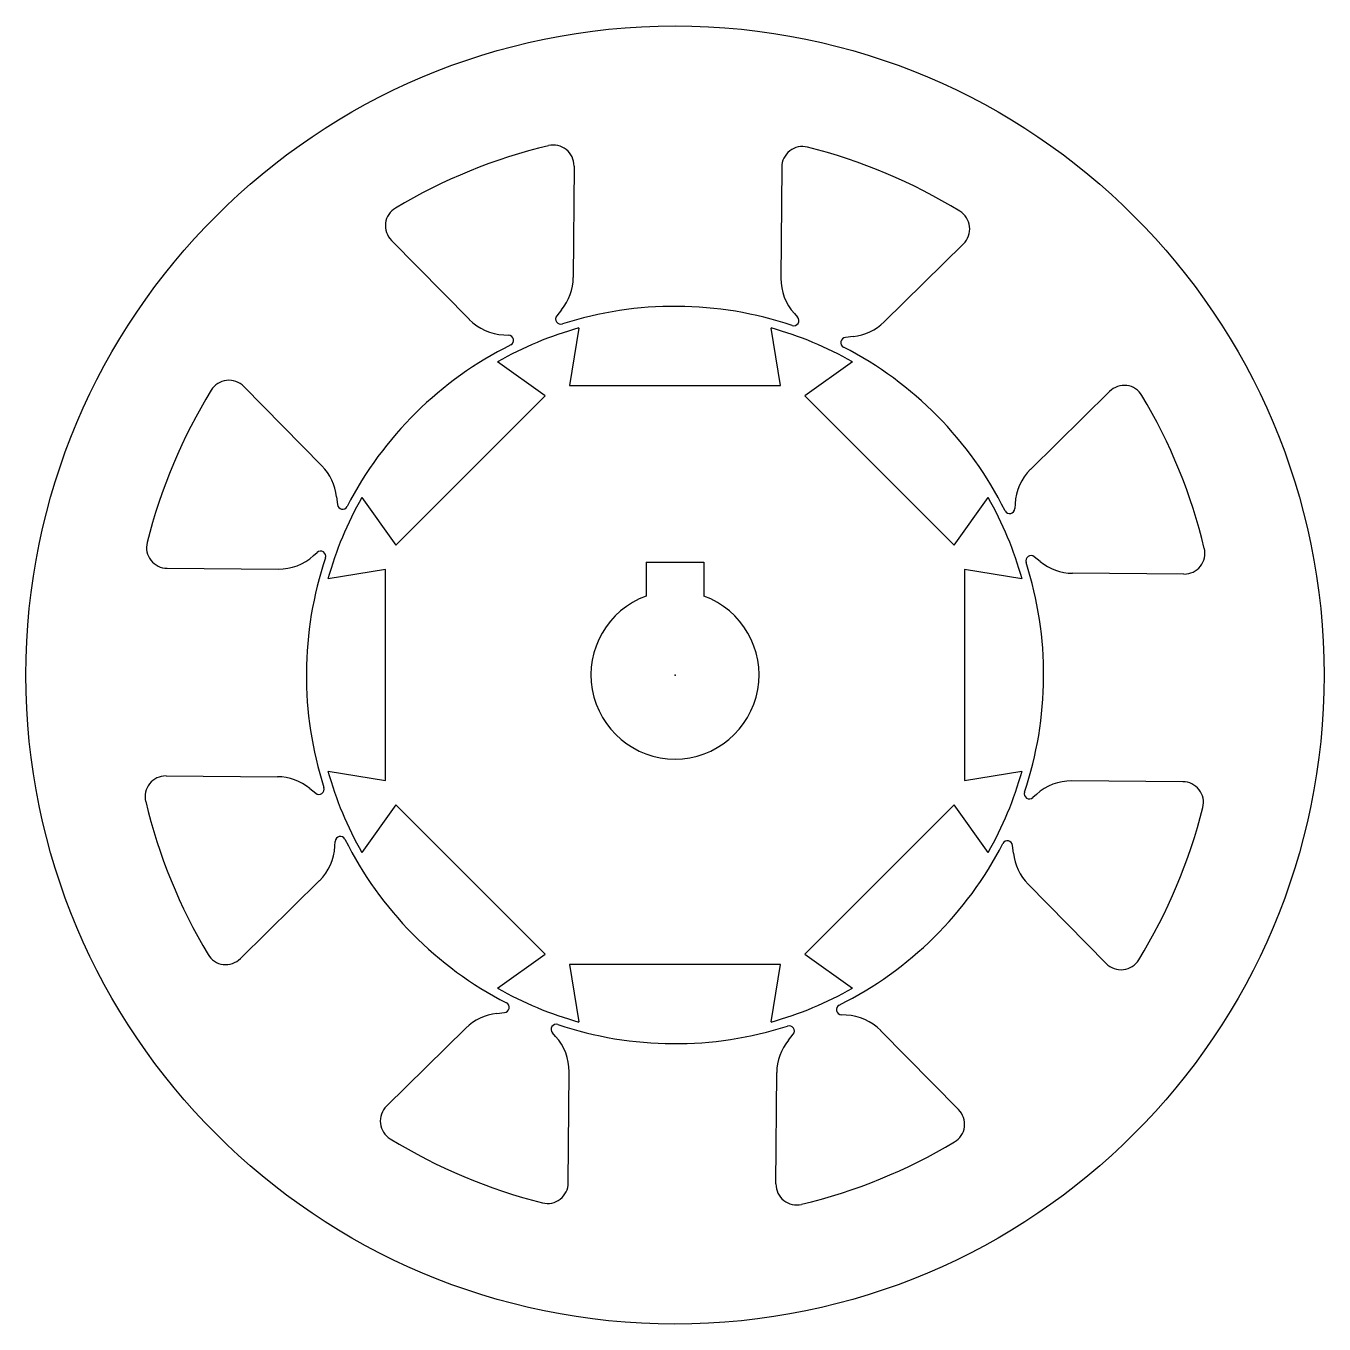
# Model space of a CAD drawing. Header units: millimetres. Extents: x -135 to 135, y -135 to 135.
import ezdxf

# ---------------------------------------------------------------- set-up
doc = ezdxf.new("R2010")
doc.units = ezdxf.units.MM
doc.header["$PDSIZE"] = -1

msp = doc.modelspace()

# ---------------------------------------------------------------- linework, layer by layer
at = {"color": 7, "linetype": 'Continuous'}
for p, q in [((-21.03, 106.02), (-21.19, 82.82)), ((22.24, 105.78), (22.07, 82.66)), ((-59.08, 90.52), (-42.84, 74.05)), ((60.1, 89.83), (43.57, 73.55)), ((-23.61, 76.08), (-24.62, 74.83)), ((24.87, 75.32), (25.55, 74.56)), ((-35.67, 70.84), (-34.66, 70.79)), ((-20, 72.28), (-22, 60.28)), ((22, 60.28), (20, 72.28)), ((37.1, 70.49), (35.5, 70.33)), ((-27.07, 58.18), (-36.97, 65.25)), ((36.97, 65.25), (27.07, 58.18)), ((-89.83, 60.1), (-73.55, 43.57)), ((-22, 60.28), (22, 60.28)), ((-58.18, 27.07), (-27.07, 58.18)), ((27.07, 58.18), (58.18, 27.07)), ((90.52, 59.08), (74.05, 42.84)), ((-70.49, 37.1), (-70.33, 35.5)), ((-65.25, 36.97), (-58.18, 27.07)), ((58.18, 27.07), (65.25, 36.97)), ((70.84, 35.67), (70.79, 34.66)), ((-75.32, 24.87), (-74.56, 25.55)), ((76.08, 23.61), (74.83, 24.62)), ((-105.78, 22.24), (-82.66, 22.07)), ((-60.28, 22), (-72.28, 20)), ((-60.28, -22), (-60.28, 22)), ((-6, 23.5), (6, 23.5)), ((-6, 23.5), (-6, 16.44)), ((6, 23.5), (6, 16.44)), ((60.28, 22), (60.28, -22)), ((72.28, 20), (60.28, 22)), ((106.02, 21.03), (82.82, 21.19)), ((-106.02, -21.03), (-82.82, -21.19)), ((-72.28, -20), (-60.28, -22)), ((60.28, -22), (72.28, -20)), ((-76.08, -23.61), (-74.83, -24.62)), ((105.78, -22.24), (82.66, -22.07)), ((75.32, -24.87), (74.56, -25.55)), ((-58.18, -27.07), (-65.25, -36.97)), ((-27.07, -58.18), (-58.18, -27.07)), ((58.18, -27.07), (27.07, -58.18)), ((65.25, -36.97), (58.18, -27.07)), ((-70.84, -35.67), (-70.79, -34.66)), ((70.49, -37.1), (70.33, -35.5)), ((-90.52, -59.08), (-74.05, -42.84)), ((89.83, -60.1), (73.55, -43.57)), ((-36.97, -65.25), (-27.07, -58.18)), ((27.07, -58.18), (36.97, -65.25)), ((-22, -60.28), (-20, -72.28)), ((22, -60.28), (-22, -60.28)), ((20, -72.28), (22, -60.28)), ((-37.1, -70.49), (-35.5, -70.33)), ((35.67, -70.84), (34.66, -70.79)), ((-60.1, -89.83), (-43.57, -73.55)), ((-24.87, -75.32), (-25.55, -74.56)), ((23.61, -76.08), (24.62, -74.83)), ((59.08, -90.52), (42.84, -74.05)), ((-22.24, -105.78), (-22.07, -82.66)), ((21.03, -106.02), (21.19, -82.82))]:
    msp.add_line(p, q, dxfattribs=at)
msp.add_circle((0, 0), 135.2, dxfattribs=at)
for centre, radius, start, end in [((0, 0), 113.36, 103.4446, 120.9006), ((-25.35, 106.05), 4.33, 359.5817, 103.4446), ((26.56, 105.75), 4.33, 75.9006, 179.5817), ((0, 0), 113.36, 58.4446, 75.9006), ((-56, 93.56), 4.33, 120.9006, 224.5817), ((57.06, 92.91), 4.33, 314.5817, 58.4446), ((-32.01, 82.9), 10.82, 320.9255, 359.5817), ((32.88, 82.58), 10.82, 179.5817, 222.1769), ((0, 0), 76.79, 71.4701, 107.7839), ((-35.14, 81.64), 10.82, 224.5817, 267.1769), ((-23.78, 74.15), 1.08, 140.9255, 287.7839), ((24.75, 73.84), 1.08, 251.4701, 42.1769), ((35.98, 81.25), 10.82, 275.9255, 314.5817), ((0, 0), 75, 105.466, 119.534), ((-34.71, 69.71), 1.08, 296.4701, 87.1769), ((0, 0), 75, 60.466, 74.534), ((35.61, 69.25), 1.08, 95.9255, 242.7839), ((0, 0), 76.79, 116.4701, 152.7839), ((0, 0), 76.79, 26.4701, 62.7839), ((-92.91, 57.06), 4.33, 44.5817, 148.4446), ((93.56, 56), 4.33, 30.9006, 134.5817), ((0, 0), 113.36, 148.4446, 165.9006), ((0, 0), 113.36, 13.4446, 30.9006), ((-81.25, 35.98), 10.82, 5.9255, 44.5817), ((81.64, 35.14), 10.82, 134.5817, 177.1769), ((0, 0), 75, 150.466, 164.534), ((-69.25, 35.61), 1.08, 185.9255, 332.7839), ((0, 0), 75, 15.466, 29.534), ((69.71, 34.71), 1.08, 206.4701, 357.1769), ((-105.75, 26.56), 4.33, 165.9006, 269.5817), ((-82.58, 32.88), 10.82, 269.5817, 312.1769), ((0, 0), 76.79, 161.4701, 197.7839), ((-73.84, 24.75), 1.08, 341.4701, 132.1769), ((74.15, 23.78), 1.08, 50.9255, 197.7839), ((106.05, 25.35), 4.33, 269.5817, 13.4446), ((0, 0), 76.79, 341.4701, 17.7839), ((82.9, 32.01), 10.82, 230.9255, 269.5817), ((0, 0), 17.5, 110.051, 69.949), ((-106.05, -25.35), 4.33, 89.5817, 193.4446), ((-82.9, -32.01), 10.82, 50.9255, 89.5817), ((0, 0), 75, 195.466, 209.534), ((0, 0), 75, 330.466, 344.534), ((-74.15, -23.78), 1.08, 230.9255, 17.7839), ((82.58, -32.88), 10.82, 89.5817, 132.1769), ((105.75, -26.56), 4.33, 345.9006, 89.5817), ((0, 0), 113.36, 193.4446, 210.9006), ((73.84, -24.75), 1.08, 161.4701, 312.1769), ((0, 0), 113.36, 328.4446, 345.9006), ((-69.71, -34.71), 1.08, 26.4701, 177.1769), ((0, 0), 76.79, 206.4701, 242.7839), ((0, 0), 76.79, 296.4701, 332.7839), ((69.25, -35.61), 1.08, 5.9255, 152.7839), ((-81.64, -35.14), 10.82, 314.5817, 357.1769), ((81.25, -35.98), 10.82, 185.9255, 224.5817), ((-93.56, -56), 4.33, 210.9006, 314.5817), ((92.91, -57.06), 4.33, 224.5817, 328.4446), ((0, 0), 75, 240.466, 254.534), ((0, 0), 75, 285.466, 299.534), ((-35.61, -69.25), 1.08, 275.9255, 62.7839), ((34.71, -69.71), 1.08, 116.4701, 267.1769), ((-35.98, -81.25), 10.82, 95.9255, 134.5817), ((-24.75, -73.84), 1.08, 71.4701, 222.1769), ((0, 0), 76.79, 251.4701, 287.7839), ((35.14, -81.64), 10.82, 44.5817, 87.1769), ((-32.88, -82.58), 10.82, 359.5817, 42.1769), ((23.78, -74.15), 1.08, 320.9255, 107.7839), ((32.01, -82.9), 10.82, 140.9255, 179.5817), ((-57.06, -92.91), 4.33, 134.5817, 238.4446), ((56, -93.56), 4.33, 300.9006, 44.5817), ((0, 0), 113.36, 238.4446, 255.9006), ((0, 0), 113.36, 283.4446, 300.9006), ((-26.56, -105.75), 4.33, 255.9006, 359.5817), ((25.35, -106.05), 4.33, 179.5817, 283.4446)]:
    msp.add_arc(centre, radius, start, end, dxfattribs=at)
msp.add_point((0, 0), dxfattribs=at)

doc.saveas('drawing.dxf')
